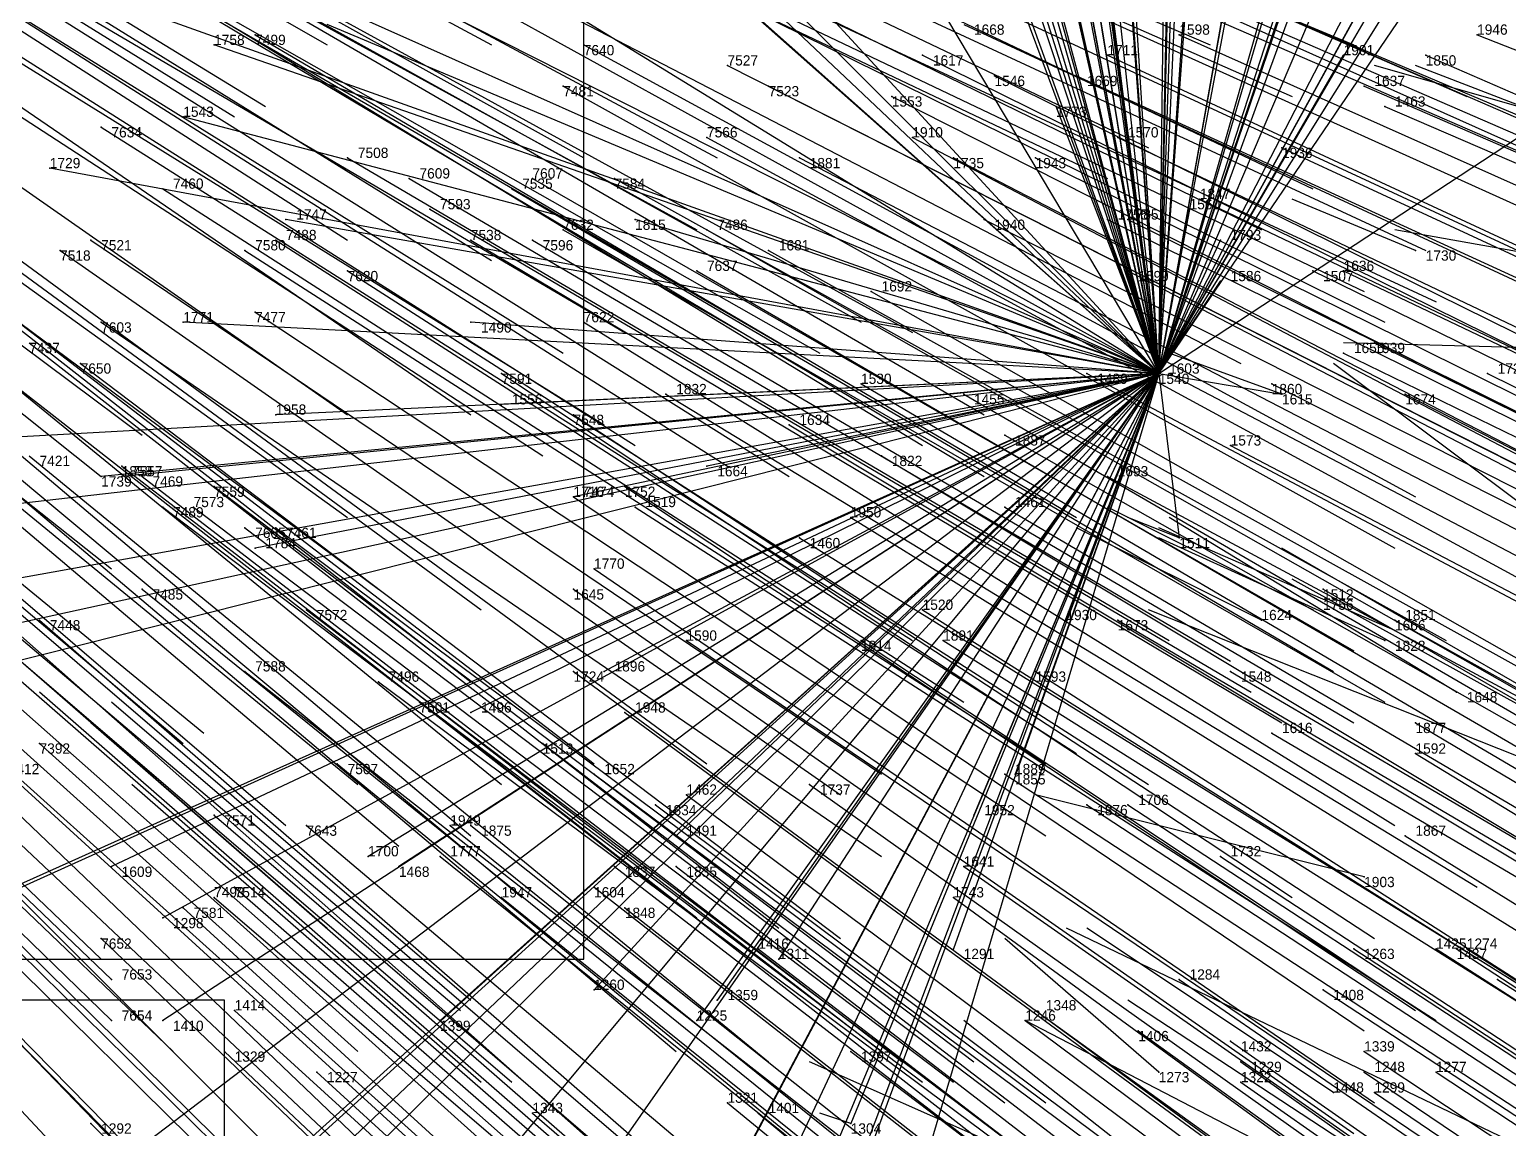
# Model space of a CAD drawing. Extents: x -0.5 to 0.59, y -0.5 to 0.59.
# Drawn here: x 0.256 to 0.4001, y -0.2685 to -0.1615 of the extents above; entities that cross this region are included whole.
import ezdxf

# ---------------------------------------------------------------- set-up
doc = ezdxf.new("R2010")
doc.units = 0
for name, color, linetype in [('Clients', 3, 'CONTINUOUS'), ('Facilities', 3, 'CONTINUOUS'), ('Facilities_lines', 3, 'CONTINUOUS'), ('Min_max_boxes', 1, 'CONTINUOUS'), ('Normals', 1, 'CONTINUOUS'), ('Source_points', 5, 'CONTINUOUS'), ('Text', 3, 'CONTINUOUS')]:
    doc.layers.add(name, color=color, linetype=linetype)

msp = doc.modelspace()

# ---------------------------------------------------------------- linework, layer by layer
at = {"layer": 'Clients', "color": 5}
for p in [(0.274, -0.163, -1.25), (0.384, -0.164, -1.25), (0.356, -0.169, -1.25), (0.271, -0.17, -1.25), (0.258, -0.175, -1.25), (0.281, -0.18, -1.25), (0.315, -0.18, -1.25), (0.369, -0.179, -1.25), (0.372, -0.182, -1.25), (0.372, -0.186, -1.25), (0.271, -0.19, -1.25), (0.299, -0.19, -1.25), (0.378, -0.197, -1.25), (0.302, -0.198, -1.25), (0.28, -0.199, -1.25), (0.322, -0.204, -1.25), (0.263, -0.205, -1.25), (0.265, -0.205, -1.25), (0.309, -0.207, -1.25), (0.368, -0.211, -1.25), (0.278, -0.212, -1.25), (0.357, -0.219, -1.25), (0.312, -0.224, -1.25), (0.299, -0.228, -1.25), (0.352, -0.234, -1.25), (0.348, -0.238, -1.25), (0.319, -0.24, -1.25), (0.264, -0.243, -1.25), (0.289, -0.242, -1.25), (0.292, -0.243, -1.25), (0.269, -0.248, -1.25), (0.329, -0.252, -1.25), (0.346, -0.251, -1.25), (0.311, -0.255, -1.25), (0.323, -0.256, -1.25), (0.269, -0.258, -1.25), (0.296, -0.258, -1.25), (0.321, -0.258, -1.25), (0.336, -0.268, -1.25)]:
    msp.add_point(p, dxfattribs=at)
at = {"layer": 'Facilities', "color": 3}
for p in [(0.278, -0.162, -0.804), (0.368, -0.162, -1.005), (0.397, -0.162, -1.071), (0.31, -0.163, -0.875), (0.343, -0.164, -0.951), (0.361, -0.164, -0.99), (0.392, -0.164, -1.061), (0.324, -0.165, -0.908), (0.308, -0.167, -0.876), (0.328, -0.167, -0.92), (0.35, -0.166, -0.968), (0.358, -0.166, -0.987), (0.386, -0.167, -1.052), (0.34, -0.168, -0.948), (0.388, -0.169, -1.059), (0.263, -0.171, -0.786), (0.322, -0.172, -0.911), (0.342, -0.172, -0.957), (0.362, -0.172, -1.002), (0.287, -0.174, -0.84), (0.331, -0.174, -0.936), (0.346, -0.174, -0.969), (0.354, -0.174, -0.986), (0.378, -0.173, -1.039), (0.269, -0.177, -0.806), (0.293, -0.176, -0.855), (0.303, -0.177, -0.878), (0.305, -0.176, -0.88), (0.313, -0.176, -0.898), (0.37, -0.178, -1.026), (0.295, -0.179, -0.863), (0.349, -0.18, -0.982), (0.361, -0.18, -1.008), (0.363, -0.18, -1.012), (0.308, -0.181, -0.892), (0.322, -0.181, -0.923), (0.262, -0.182, -0.799), (0.28, -0.182, -0.835), (0.299, -0.182, -0.875), (0.305, -0.182, -0.888), (0.259, -0.183, -0.793), (0.277, -0.183, -0.83), (0.328, -0.183, -0.939), (0.391, -0.183, -1.25), (0.287, -0.185, -0.854), (0.321, -0.185, -0.927), (0.363, -0.185, -1.02), (0.381, -0.185, -1.059), (0.384, -0.185, -1.065), (0.338, -0.187, -0.966), (0.263, -0.19, -0.811), (0.278, -0.189, -0.84), (0.31, -0.19, -0.908), (0.387, -0.192, -1.08), (0.261, -0.194, -0.813), (0.384, -0.193, -1.075), (0.302, -0.195, -0.898), (0.359, -0.195, -1.022), (0.366, -0.195, -1.25), (0.367, -0.195, -1.038), (0.398, -0.195, -1.109), (0.318, -0.197, -0.935), (0.337, -0.196, -0.973), (0.347, -0.197, -0.999), (0.377, -0.196, -1.062), (0.39, -0.197, -1.091), (0.309, -0.199, -0.918), (0.33, -0.2, -0.965), (0.351, -0.201, -1.012), (0.339, -0.203, -0.988), (0.373, -0.202, -1.059), (0.265, -0.204, -0.837), (0.267, -0.205, -0.842), (0.361, -0.205, -1.038), (0.274, -0.206, -0.857), (0.309, -0.207, -0.93), (0.314, -0.206, -0.939), (0.269, -0.208, -0.851), (0.272, -0.208, -0.855), (0.315, -0.208, -0.944), (0.351, -0.208, -1.021), (0.277, -0.21, -0.869), (0.28, -0.21, -0.876), (0.336, -0.209, -0.988), (0.331, -0.211, -0.982), (0.311, -0.214, -0.943), (0.267, -0.216, -0.86), (0.309, -0.216, -0.942), (0.382, -0.216, -1.097), (0.283, -0.218, -0.894), (0.343, -0.218, -1.015), (0.381, -0.218, -1.25), (0.257, -0.219, -0.844), (0.362, -0.219, -1.057), (0.376, -0.219, -1.25), (0.389, -0.219, -1.115), (0.389, -0.22, -1.25), (0.32, -0.221, -0.971), (0.337, -0.221, -1.006), (0.345, -0.221, -1.023), (0.388, -0.221, -1.25), (0.277, -0.224, -0.89), (0.309, -0.224, -0.955), (0.354, -0.224, -1.047), (0.373, -0.224, -1.088), (0.29, -0.225, -0.917), (0.395, -0.226, -1.25), (0.294, -0.227, -0.928), (0.314, -0.228, -0.97), (0.377, -0.23, -1.105), (0.391, -0.229, -1.132), (0.257, -0.231, -0.863), (0.306, -0.231, -0.958), (0.286, -0.233, -0.923), (0.391, -0.232, -1.136), (0.311, -0.234, -0.973), (0.351, -0.234, -1.056), (0.32, -0.236, -0.993), (0.332, -0.235, -1.017), (0.317, -0.237, -0.99), (0.359, -0.237, -1.076), (0.363, -0.237, -1.084), (0.274, -0.238, -0.909), (0.283, -0.239, -0.925), (0.297, -0.239, -0.952), (0.299, -0.239, -0.958), (0.39, -0.24, -1.145), (0.296, -0.242, -0.956), (0.313, -0.243, -0.991), (0.319, -0.243, -1.003), (0.347, -0.243, -1.058), (0.372, -0.242, -1.109), (0.386, -0.244, -1.25), (0.274, -0.246, -0.92), (0.276, -0.245, -0.922), (0.302, -0.246, -0.974), (0.311, -0.245, -0.99), (0.346, -0.246, -1.06), (0.271, -0.247, -0.918), (0.314, -0.247, -0.999), (0.263, -0.25, -0.907), (0.327, -0.251, -1.029), (0.385, -0.251, -1.15), (0.393, -0.251, -1.165), (0.395, -0.251, -1.169), (0.396, -0.251, -1.171), (0.264, -0.254, -0.916), (0.368, -0.254, -1.119), (0.399, -0.254, -1.183), (0.382, -0.255, -1.149), (0.276, -0.257, -0.942), (0.354, -0.257, -1.093), (0.264, -0.258, -0.923), (0.353, -0.258, -1.092), (0.364, -0.259, -1.117), (0.373, -0.26, -1.138), (0.275, -0.261, -0.949), (0.336, -0.261, -1.064), (0.374, -0.262, -1.143), (0.386, -0.261, -1.163), (0.284, -0.263, -0.968), (0.366, -0.263, -1.25), (0.386, -0.263, -1.168), (0.393, -0.263, -1.181), (0.374, -0.264, -1.143), (0.383, -0.265, -1.25), (0.387, -0.265, -1.172), (0.324, -0.266, -1.046), (0.305, -0.267, -1.012), (0.327, -0.267, -1.055), (0.262, -0.268, -0.937)]:
    msp.add_point(p, dxfattribs=at)
at = {"layer": 'Facilities_lines', "color": 3}
for q in [(0.337, -0.039, -1.25), (0.337, -0.04, -1.25), (0.368, -0.04, -1.25), (0.332, -0.042, -1.25), (0.342, -0.049, -1.25), (0.347, -0.059, -1.25), (0.318, -0.066, -1.25), (0.389, -0.066, -1.25), (0.35, -0.072, -1.25), (0.369, -0.072, -1.25), (0.346, -0.073, -1.25), (0.326, -0.074, -1.25), (0.323, -0.076, -1.25), (0.401, -0.076, -1.25), (0.387, -0.078, -1.25), (0.333, -0.08, -1.25), (0.374, -0.08, -1.25), (0.351, -0.083, -1.25), (0.359, -0.083, -1.25), (0.404, -0.083, -1.25), (0.398, -0.083, -1.25), (0.387, -0.084, -1.25), (0.403, -0.085, -1.25), (0.358, -0.087, -1.25), (0.401, -0.087, -1.25), (0.331, -0.089, -1.25), (0.404, -0.091, -1.25), (0.355, -0.094, -1.25), (0.421, -0.095, -1.25), (0.339, -0.097, -1.25), (0.344, -0.098, -1.25), (0.341, -0.102, -1.25), (0.354, -0.101, -1.25), (0.368, -0.102, -1.25), (0.348, -0.115, -1.25), (0.342, -0.119, -1.25), (0.408, -0.123, -1.25), (0.293, -0.126, -1.25), (0.369, -0.127, -1.25), (0.371, -0.127, -1.25), (0.408, -0.128, -1.25), (0.308, -0.132, -1.25), (0.347, -0.132, -1.25), (0.296, -0.133, -1.25), (0.368, -0.135, -1.25), (0.396, -0.137, -1.25), (0.303, -0.139, -1.25), (0.389, -0.141, -1.25), (0.283, -0.144, -1.25), (0.314, -0.143, -1.25), (0.335, -0.143, -1.25), (0.356, -0.143, -1.25), (0.4, -0.145, -1.25), (0.393, -0.146, -1.25), (0.279, -0.147, -1.25), (0.283, -0.153, -1.25), (0.363, -0.153, -1.25), (0.283, -0.158, -1.25), (0.265, -0.159, -1.25), (0.285, -0.161, -1.25), (0.274, -0.163, -1.25), (0.384, -0.164, -1.25), (0.356, -0.169, -1.25), (0.271, -0.17, -1.25), (0.404, -0.17, -1.25), (0.258, -0.175, -1.25), (0.281, -0.18, -1.25), (0.315, -0.18, -1.25), (0.369, -0.179, -1.25), (0.372, -0.182, -1.25), (0.372, -0.186, -1.25), (0.271, -0.19, -1.25), (0.299, -0.19, -1.25), (0.231, -0.229, -1.25), (0.238, -0.223, -1.25), (0.24, -0.202, -1.25), (0.249, -0.216, -1.25), (0.25, -0.247, -1.25), (0.252, -0.208, -1.25), (0.253, -0.246, -1.25), (0.258, -0.277, -1.25), (0.263, -0.205, -1.25), (0.264, -0.243, -1.25), (0.265, -0.205, -1.25), (0.269, -0.248, -1.25), (0.269, -0.258, -1.25), (0.27, -0.286, -1.25), (0.275, -0.277, -1.25), (0.278, -0.212, -1.25), (0.279, -0.274, -1.25), (0.28, -0.199, -1.25), (0.284, -0.276, -1.25), (0.289, -0.242, -1.25), (0.292, -0.243, -1.25), (0.294, -0.298, -1.25), (0.296, -0.258, -1.25), (0.299, -0.228, -1.25), (0.3, -0.274, -1.25), (0.302, -0.198, -1.25), (0.304, -0.312, -1.25), (0.309, -0.207, -1.25), (0.311, -0.255, -1.25), (0.312, -0.224, -1.25), (0.313, -0.308, -1.25), (0.314, -0.293, -1.25), (0.319, -0.24, -1.25), (0.321, -0.258, -1.25), (0.322, -0.204, -1.25), (0.323, -0.256, -1.25), (0.329, -0.252, -1.25), (0.33, -0.281, -1.25), (0.331, -0.289, -1.25), (0.333, -0.282, -1.25), (0.334, -0.303, -1.25), (0.336, -0.268, -1.25), (0.346, -0.251, -1.25), (0.348, -0.238, -1.25), (0.352, -0.234, -1.25), (0.357, -0.219, -1.25), (0.368, -0.211, -1.25), (0.378, -0.197, -1.25)]:
    msp.add_line((0.366, -0.195, -1.25), q, dxfattribs=at)
at = {"layer": 'Min_max_boxes', "color": 1}
for p, q in [((0.31, -0.252, -1.25), (0.31, 0.039, -1.25)), ((0.31, -0.252, -1.25), (0.31, 0.039, -1.25)), ((-0.029, -0.252, -1.25), (0.31, -0.252, -1.25)), ((-0.029, -0.252, -1.25), (0.31, -0.252, -1.25)), ((0.31, -0.252, -1.25), (0.31, -0.252, -1.25)), ((0.275, -0.256, -1.25), (0.033, -0.256, -1.25)), ((0.275, -0.256, -1.25), (0.033, -0.256, -1.25)), ((0.275, -0.419, -1.25), (0.275, -0.256, -1.25)), ((0.275, -0.419, -1.25), (0.275, -0.256, -1.25)), ((0.275, -0.256, -1.25), (0.275, -0.256, -1.25))]:
    msp.add_line(p, q, dxfattribs=at)
at = {"layer": 'Normals', "color": 1}
for p, q in [((0.205, -0.117, -0.59), (0.285, -0.163, -0.552)), ((0.22, -0.119, -0.625), (0.301, -0.163, -0.586)), ((0.199, -0.12, -0.582), (0.279, -0.169, -0.545)), ((0.197, -0.121, -0.578), (0.276, -0.17, -0.541)), ((0.285, -0.126, -0.78), (0.371, -0.163, -0.743)), ((0.299, -0.127, -0.813), (0.385, -0.163, -0.776)), ((0.229, -0.129, -0.656), (0.31, -0.174, -0.619)), ((0.241, -0.13, -0.686), (0.323, -0.174, -0.649)), ((0.295, -0.131, -0.806), (0.379, -0.168, -0.768)), ((0.311, -0.131, -0.844), (0.396, -0.168, -0.807)), ((0.209, -0.132, -0.618), (0.287, -0.182, -0.58)), ((0.281, -0.133, -0.778), (0.365, -0.173, -0.74)), ((0.222, -0.135, -0.651), (0.301, -0.184, -0.613)), ((0.239, -0.136, -0.688), (0.321, -0.181, -0.651)), ((0.277, -0.136, -0.772), (0.361, -0.176, -0.735)), ((0.297, -0.137, -0.817), (0.381, -0.177, -0.78)), ((0.292, -0.14, -0.811), (0.376, -0.181, -0.774)), ((0.329, -0.142, -0.897), (0.414, -0.179, -0.859)), ((0.229, -0.144, -0.676), (0.308, -0.193, -0.638)), ((0.234, -0.144, -0.688), (0.314, -0.191, -0.65)), ((0.308, -0.144, -0.85), (0.392, -0.183, -0.812)), ((0.34, -0.144, -0.923), (0.425, -0.18, -0.884)), ((0.192, -0.145, -0.602), (0.267, -0.201, -0.565)), ((0.248, -0.145, -0.719), (0.329, -0.192, -0.682)), ((0.256, -0.145, -0.736), (0.337, -0.19, -0.699)), ((0.211, -0.146, -0.642), (0.287, -0.199, -0.604)), ((0.26, -0.146, -0.746), (0.342, -0.191, -0.709)), ((0.19, -0.147, -0.602), (0.263, -0.205, -0.563)), ((0.223, -0.147, -0.667), (0.299, -0.199, -0.628)), ((0.252, -0.147, -0.729), (0.333, -0.193, -0.692)), ((0.302, -0.147, -0.841), (0.386, -0.187, -0.804)), ((0.344, -0.147, -0.935), (0.429, -0.184, -0.897)), ((0.305, -0.149, -0.848), (0.388, -0.19, -0.811)), ((0.309, -0.149, -0.858), (0.393, -0.188, -0.821)), ((0.233, -0.151, -0.695), (0.312, -0.2, -0.657)), ((0.291, -0.151, -0.821), (0.374, -0.194, -0.784)), ((0.332, -0.151, -0.911), (0.416, -0.19, -0.873)), ((0.357, -0.151, -0.969), (0.442, -0.188, -0.932)), ((0.236, -0.152, -0.703), (0.315, -0.202, -0.666)), ((0.268, -0.152, -0.772), (0.349, -0.199, -0.734)), ((0.342, -0.152, -0.934), (0.426, -0.19, -0.896)), ((0.229, -0.153, -0.688), (0.306, -0.203, -0.649)), ((0.245, -0.154, -0.725), (0.324, -0.204, -0.688)), ((0.264, -0.154, -0.763), (0.343, -0.202, -0.726)), ((0.212, -0.155, -0.657), (0.287, -0.209, -0.618)), ((0.252, -0.156, -0.74), (0.33, -0.205, -0.703)), ((0.192, -0.157, -0.62), (0.264, -0.214, -0.582)), ((0.27, -0.158, -0.781), (0.349, -0.205, -0.743)), ((0.37, -0.159, -1.008), (0.455, -0.197, -0.971)), ((0.216, -0.161, -0.673), (0.29, -0.216, -0.635)), ((0.347, -0.161, -0.957), (0.431, -0.2, -0.92)), ((0.278, -0.162, -0.804), (0.358, -0.209, -0.767)), ((0.368, -0.162, -1.005), (0.453, -0.2, -0.967)), ((0.397, -0.162, -1.071), (0.483, -0.196, -1.034)), ((0.225, -0.163, -0.696), (0.3, -0.218, -0.658)), ((0.274, -0.163, -1.25), (0.274, -0.163, -1.15)), ((0.31, -0.163, -0.875), (0.391, -0.207, -0.838)), ((0.343, -0.164, -0.951), (0.426, -0.205, -0.914)), ((0.361, -0.164, -0.99), (0.445, -0.203, -0.953)), ((0.384, -0.164, -1.25), (0.384, -0.164, -1.15)), ((0.392, -0.164, -1.061), (0.477, -0.201, -1.024)), ((0.324, -0.165, -0.908), (0.407, -0.207, -0.871)), ((0.401, -0.169, -1.25), (0.387, -0.165, -1.151)), ((0.404, -0.17, -1.25), (0.391, -0.165, -1.151)), ((0.308, -0.167, -0.876), (0.389, -0.212, -0.838)), ((0.328, -0.167, -0.92), (0.411, -0.209, -0.883)), ((0.35, -0.166, -0.968), (0.433, -0.207, -0.931)), ((0.358, -0.166, -0.987), (0.443, -0.205, -0.951)), ((0.386, -0.167, -1.052), (0.471, -0.204, -1.015)), ((0.226, -0.168, -0.705), (0.299, -0.225, -0.667)), ((0.34, -0.168, -0.948), (0.423, -0.21, -0.911)), ((0.356, -0.169, -1.25), (0.356, -0.169, -1.15)), ((0.388, -0.169, -1.059), (0.474, -0.206, -1.022)), ((0.2, -0.171, -0.658), (0.271, -0.231, -0.621)), ((0.201, -0.171, -0.659), (0.273, -0.23, -0.622)), ((0.263, -0.171, -0.786), (0.342, -0.221, -0.748)), ((0.271, -0.17, -1.25), (0.271, -0.17, -1.15)), ((0.322, -0.172, -0.911), (0.403, -0.216, -0.874)), ((0.342, -0.172, -0.957), (0.424, -0.215, -0.919)), ((0.362, -0.172, -1.002), (0.446, -0.212, -0.965)), ((0.287, -0.174, -0.84), (0.367, -0.221, -0.802)), ((0.331, -0.174, -0.936), (0.414, -0.217, -0.899)), ((0.346, -0.174, -0.969), (0.429, -0.217, -0.931)), ((0.354, -0.174, -0.986), (0.437, -0.215, -0.948)), ((0.378, -0.173, -1.039), (0.462, -0.212, -1.002)), ((0.258, -0.175, -1.25), (0.258, -0.175, -1.15)), ((0.216, -0.176, -0.696), (0.288, -0.235, -0.659)), ((0.231, -0.177, -0.726), (0.302, -0.235, -0.689)), ((0.238, -0.177, -0.741), (0.311, -0.233, -0.704)), ((0.269, -0.177, -0.806), (0.347, -0.227, -0.768)), ((0.293, -0.176, -0.855), (0.373, -0.223, -0.817)), ((0.303, -0.177, -0.878), (0.383, -0.224, -0.84)), ((0.305, -0.176, -0.88), (0.385, -0.222, -0.842)), ((0.313, -0.176, -0.898), (0.394, -0.221, -0.861)), ((0.247, -0.178, -0.76), (0.322, -0.233, -0.723)), ((0.37, -0.178, -1.026), (0.454, -0.218, -0.989)), ((0.391, -0.183, -1.25), (0.379, -0.178, -1.151)), ((0.211, -0.179, -0.691), (0.281, -0.239, -0.654)), ((0.228, -0.18, -0.726), (0.299, -0.24, -0.688)), ((0.281, -0.18, -1.25), (0.281, -0.18, -1.15)), ((0.295, -0.179, -0.863), (0.375, -0.226, -0.826)), ((0.315, -0.18, -1.25), (0.315, -0.18, -1.15)), ((0.349, -0.18, -0.982), (0.432, -0.222, -0.945)), ((0.361, -0.18, -1.008), (0.444, -0.221, -0.971)), ((0.363, -0.18, -1.012), (0.446, -0.221, -0.975)), ((0.369, -0.179, -1.25), (0.369, -0.179, -1.15)), ((0.221, -0.181, -0.713), (0.292, -0.241, -0.676)), ((0.308, -0.181, -0.892), (0.388, -0.227, -0.854)), ((0.322, -0.181, -0.923), (0.403, -0.227, -0.886)), ((0.417, -0.186, -1.25), (0.389, -0.181, -1.154)), ((0.262, -0.182, -0.799), (0.339, -0.234, -0.761)), ((0.28, -0.182, -0.835), (0.358, -0.232, -0.798)), ((0.299, -0.182, -0.875), (0.378, -0.229, -0.837)), ((0.305, -0.182, -0.888), (0.385, -0.229, -0.851)), ((0.372, -0.182, -1.25), (0.372, -0.182, -1.15)), ((0.259, -0.183, -0.793), (0.335, -0.236, -0.755)), ((0.277, -0.183, -0.83), (0.355, -0.233, -0.793)), ((0.328, -0.183, -0.939), (0.409, -0.228, -0.902)), ((0.287, -0.185, -0.854), (0.365, -0.235, -0.816)), ((0.321, -0.185, -0.927), (0.402, -0.232, -0.89)), ((0.363, -0.185, -1.02), (0.446, -0.228, -0.983)), ((0.381, -0.185, -1.059), (0.465, -0.226, -1.023)), ((0.384, -0.185, -1.065), (0.468, -0.225, -1.028)), ((0.232, -0.186, -0.744), (0.304, -0.246, -0.707)), ((0.338, -0.187, -0.966), (0.419, -0.233, -0.929)), ((0.372, -0.186, -1.25), (0.372, -0.186, -1.15)), ((0.196, -0.188, -0.679), (0.263, -0.252, -0.642)), ((0.215, -0.188, -0.714), (0.285, -0.249, -0.677)), ((0.264, -0.254, -0.916), (0.197, -0.19, -0.953)), ((0.263, -0.19, -0.811), (0.339, -0.242, -0.773)), ((0.271, -0.19, -1.25), (0.271, -0.19, -1.15)), ((0.278, -0.189, -0.84), (0.355, -0.24, -0.803)), ((0.299, -0.19, -1.25), (0.299, -0.19, -1.15)), ((0.31, -0.19, -0.908), (0.389, -0.239, -0.872)), ((0.248, -0.191, -0.782), (0.321, -0.248, -0.745)), ((0.256, -0.192, -0.8), (0.329, -0.249, -0.762)), ((0.421, -0.193, -1.25), (0.384, -0.192, -1.157)), ((0.387, -0.192, -1.08), (0.47, -0.233, -1.043)), ((0.264, -0.258, -0.923), (0.197, -0.193, -0.96)), ((0.261, -0.194, -0.813), (0.335, -0.25, -0.775)), ((0.378, -0.197, -1.25), (0.367, -0.193, -1.151)), ((0.407, -0.212, -1.25), (0.383, -0.194, -1.155)), ((0.384, -0.193, -1.075), (0.468, -0.234, -1.038)), ((0.302, -0.195, -0.898), (0.379, -0.246, -0.861)), ((0.359, -0.195, -1.022), (0.442, -0.239, -0.985)), ((0.366, -0.195, -1.25), (0.366, -0.195, -1.15)), ((0.367, -0.195, -1.038), (0.449, -0.238, -1.002)), ((0.398, -0.195, -1.109), (0.481, -0.236, -1.071)), ((0.203, -0.197, -0.708), (0.27, -0.261, -0.671)), ((0.227, -0.197, -0.752), (0.298, -0.257, -0.715)), ((0.229, -0.196, -0.753), (0.299, -0.256, -0.716)), ((0.318, -0.197, -0.935), (0.397, -0.245, -0.898)), ((0.337, -0.196, -0.973), (0.417, -0.243, -0.936)), ((0.347, -0.197, -0.999), (0.428, -0.244, -0.961)), ((0.377, -0.196, -1.062), (0.46, -0.238, -1.026)), ((0.39, -0.197, -1.091), (0.472, -0.239, -1.054)), ((0.302, -0.198, -1.25), (0.302, -0.198, -1.15)), ((0.219, -0.199, -0.74), (0.288, -0.261, -0.702)), ((0.28, -0.199, -1.25), (0.28, -0.199, -1.15)), ((0.309, -0.199, -0.918), (0.387, -0.25, -0.882)), ((0.33, -0.2, -0.965), (0.41, -0.248, -0.928)), ((0.248, -0.201, -0.798), (0.319, -0.261, -0.761)), ((0.351, -0.201, -1.012), (0.432, -0.247, -0.975)), ((0.23, -0.203, -0.768), (0.3, -0.264, -0.731)), ((0.256, -0.203, -0.818), (0.328, -0.262, -0.78)), ((0.339, -0.203, -0.988), (0.419, -0.251, -0.951)), ((0.373, -0.202, -1.059), (0.455, -0.245, -1.022)), ((0.233, -0.204, -0.773), (0.303, -0.264, -0.736)), ((0.265, -0.204, -0.837), (0.339, -0.261, -0.801)), ((0.322, -0.204, -1.25), (0.322, -0.204, -1.15)), ((0.208, -0.205, -0.73), (0.274, -0.27, -0.692)), ((0.263, -0.205, -1.25), (0.263, -0.205, -1.15)), ((0.265, -0.205, -1.25), (0.265, -0.205, -1.15)), ((0.267, -0.205, -0.842), (0.341, -0.262, -0.806)), ((0.361, -0.205, -1.038), (0.443, -0.249, -1.001)), ((0.274, -0.206, -0.857), (0.348, -0.262, -0.82)), ((0.309, -0.207, -1.25), (0.309, -0.207, -1.15)), ((0.309, -0.207, -0.93), (0.386, -0.259, -0.893)), ((0.314, -0.206, -0.939), (0.391, -0.257, -0.902)), ((0.233, -0.208, -0.781), (0.303, -0.27, -0.744)), ((0.241, -0.208, -0.796), (0.311, -0.27, -0.76)), ((0.269, -0.208, -0.851), (0.343, -0.264, -0.814)), ((0.272, -0.208, -0.855), (0.346, -0.264, -0.819)), ((0.315, -0.208, -0.944), (0.393, -0.258, -0.906)), ((0.351, -0.208, -1.021), (0.431, -0.255, -0.984)), ((0.381, -0.218, -1.25), (0.361, -0.208, -1.153)), ((0.277, -0.21, -0.869), (0.351, -0.266, -0.832)), ((0.28, -0.21, -0.876), (0.355, -0.266, -0.84)), ((0.336, -0.209, -0.988), (0.415, -0.258, -0.951)), ((0.376, -0.219, -1.25), (0.358, -0.21, -1.152)), ((0.368, -0.211, -1.25), (0.363, -0.209, -1.15)), ((0.389, -0.22, -1.25), (0.366, -0.21, -1.153)), ((0.395, -0.226, -1.25), (0.367, -0.209, -1.156)), ((0.331, -0.211, -0.982), (0.41, -0.26, -0.945)), ((0.388, -0.221, -1.25), (0.366, -0.211, -1.153)), ((0.278, -0.212, -1.25), (0.278, -0.212, -1.15)), ((0.404, -0.227, -1.25), (0.378, -0.212, -1.155)), ((0.311, -0.214, -0.943), (0.387, -0.266, -0.905)), ((0.267, -0.216, -0.86), (0.34, -0.275, -0.823)), ((0.309, -0.216, -0.942), (0.385, -0.269, -0.905)), ((0.406, -0.23, -1.25), (0.379, -0.215, -1.155)), ((0.382, -0.216, -1.097), (0.462, -0.262, -1.059)), ((0.288, -0.283, -1.01), (0.222, -0.218, -1.048)), ((0.283, -0.218, -0.894), (0.357, -0.274, -0.857)), ((0.343, -0.218, -1.015), (0.421, -0.267, -0.978)), ((0.423, -0.241, -1.25), (0.365, -0.218, -1.172)), ((0.257, -0.219, -0.844), (0.327, -0.28, -0.807)), ((0.357, -0.219, -1.25), (0.357, -0.219, -1.15)), ((0.362, -0.219, -1.057), (0.442, -0.266, -1.02)), ((0.389, -0.219, -1.115), (0.47, -0.264, -1.078)), ((0.217, -0.221, -0.774), (0.282, -0.288, -0.737)), ((0.32, -0.221, -0.971), (0.397, -0.273, -0.934)), ((0.337, -0.221, -1.006), (0.414, -0.272, -0.969)), ((0.345, -0.221, -1.023), (0.423, -0.27, -0.986)), ((0.278, -0.291, -1.008), (0.215, -0.224, -1.045)), ((0.277, -0.224, -0.89), (0.35, -0.281, -0.853)), ((0.309, -0.224, -0.955), (0.384, -0.279, -0.917)), ((0.312, -0.224, -1.25), (0.312, -0.224, -1.15)), ((0.354, -0.224, -1.047), (0.432, -0.274, -1.01)), ((0.373, -0.224, -1.088), (0.453, -0.271, -1.051)), ((0.327, -0.287, -1.087), (0.257, -0.226, -1.125)), ((0.29, -0.225, -0.917), (0.364, -0.28, -0.879)), ((0.334, -0.287, -1.101), (0.264, -0.227, -1.139)), ((0.294, -0.227, -0.928), (0.367, -0.284, -0.891)), ((0.224, -0.228, -0.799), (0.289, -0.294, -0.762)), ((0.299, -0.228, -1.25), (0.299, -0.228, -1.15)), ((0.314, -0.228, -0.97), (0.389, -0.283, -0.933)), ((0.249, -0.229, -0.847), (0.318, -0.291, -0.809)), ((0.332, -0.29, -1.101), (0.262, -0.229, -1.139)), ((0.377, -0.23, -1.105), (0.457, -0.277, -1.068)), ((0.391, -0.229, -1.132), (0.47, -0.276, -1.095)), ((0.257, -0.231, -0.863), (0.326, -0.293, -0.825)), ((0.306, -0.231, -0.958), (0.379, -0.287, -0.92)), ((0.286, -0.233, -0.923), (0.358, -0.292, -0.885)), ((0.391, -0.232, -1.136), (0.47, -0.28, -1.098)), ((0.254, -0.234, -0.862), (0.322, -0.296, -0.824)), ((0.311, -0.234, -0.973), (0.385, -0.289, -0.936)), ((0.351, -0.234, -1.056), (0.429, -0.285, -1.018)), ((0.352, -0.234, -1.25), (0.352, -0.234, -1.15)), ((0.311, -0.302, -1.083), (0.245, -0.236, -1.12)), ((0.318, -0.3, -1.092), (0.25, -0.236, -1.129)), ((0.336, -0.296, -1.119), (0.266, -0.235, -1.156)), ((0.32, -0.236, -0.993), (0.394, -0.291, -0.957)), ((0.332, -0.235, -1.017), (0.408, -0.289, -0.98)), ((0.386, -0.244, -1.25), (0.354, -0.236, -1.155)), ((0.321, -0.301, -1.1), (0.254, -0.237, -1.137)), ((0.317, -0.237, -0.99), (0.392, -0.293, -0.953)), ((0.359, -0.237, -1.076), (0.437, -0.288, -1.039)), ((0.363, -0.237, -1.084), (0.441, -0.288, -1.046)), ((0.274, -0.238, -0.909), (0.345, -0.299, -0.872)), ((0.283, -0.239, -0.925), (0.354, -0.299, -0.888)), ((0.297, -0.239, -0.952), (0.369, -0.297, -0.915)), ((0.299, -0.239, -0.958), (0.372, -0.297, -0.92)), ((0.348, -0.238, -1.25), (0.348, -0.238, -1.15)), ((0.319, -0.24, -1.25), (0.319, -0.24, -1.15)), ((0.39, -0.24, -1.145), (0.469, -0.289, -1.107)), ((0.264, -0.243, -1.25), (0.264, -0.243, -1.15)), ((0.289, -0.242, -1.25), (0.289, -0.242, -1.15)), ((0.292, -0.243, -1.25), (0.292, -0.243, -1.15)), ((0.296, -0.242, -0.956), (0.368, -0.3, -0.919)), ((0.313, -0.243, -0.991), (0.387, -0.3, -0.955)), ((0.319, -0.243, -1.003), (0.393, -0.3, -0.966)), ((0.347, -0.243, -1.058), (0.423, -0.296, -1.021)), ((0.372, -0.242, -1.109), (0.45, -0.293, -1.072)), ((0.274, -0.246, -0.92), (0.344, -0.306, -0.882)), ((0.276, -0.245, -0.922), (0.346, -0.306, -0.885)), ((0.302, -0.246, -0.974), (0.374, -0.304, -0.937)), ((0.311, -0.245, -0.99), (0.384, -0.302, -0.953)), ((0.346, -0.246, -1.06), (0.42, -0.3, -1.022)), ((0.271, -0.247, -0.918), (0.34, -0.31, -0.881)), ((0.314, -0.247, -0.999), (0.387, -0.304, -0.962)), ((0.269, -0.248, -1.25), (0.269, -0.248, -1.15)), ((0.407, -0.273, -1.25), (0.357, -0.249, -1.167)), ((0.383, -0.265, -1.25), (0.359, -0.249, -1.154)), ((0.318, -0.315, -1.12), (0.252, -0.25, -1.157)), ((0.263, -0.25, -0.907), (0.33, -0.314, -0.87)), ((0.366, -0.263, -1.25), (0.351, -0.25, -1.152)), ((0.311, -0.317, -1.111), (0.246, -0.251, -1.147)), ((0.327, -0.251, -1.029), (0.4, -0.307, -0.993)), ((0.329, -0.252, -1.25), (0.329, -0.252, -1.15)), ((0.346, -0.251, -1.25), (0.346, -0.251, -1.15)), ((0.385, -0.251, -1.15), (0.463, -0.302, -1.113)), ((0.393, -0.251, -1.165), (0.471, -0.301, -1.128)), ((0.395, -0.251, -1.169), (0.473, -0.302, -1.132)), ((0.396, -0.251, -1.171), (0.474, -0.301, -1.134)), ((0.368, -0.254, -1.119), (0.445, -0.307, -1.081)), ((0.399, -0.254, -1.183), (0.478, -0.304, -1.146)), ((0.311, -0.255, -1.25), (0.311, -0.255, -1.15)), ((0.323, -0.256, -1.25), (0.323, -0.256, -1.15)), ((0.392, -0.275, -1.25), (0.363, -0.256, -1.156)), ((0.382, -0.255, -1.149), (0.46, -0.306, -1.112)), ((0.276, -0.257, -0.942), (0.344, -0.319, -0.905)), ((0.354, -0.257, -1.093), (0.429, -0.311, -1.055)), ((0.269, -0.258, -1.25), (0.269, -0.258, -1.15)), ((0.296, -0.258, -1.25), (0.296, -0.258, -1.15)), ((0.321, -0.258, -1.25), (0.321, -0.258, -1.15)), ((0.398, -0.298, -1.244), (0.347, -0.258, -1.167)), ((0.353, -0.258, -1.092), (0.427, -0.313, -1.054)), ((0.409, -0.287, -1.25), (0.353, -0.258, -1.173)), ((0.364, -0.259, -1.117), (0.439, -0.313, -1.079)), ((0.373, -0.26, -1.138), (0.449, -0.313, -1.1)), ((0.275, -0.261, -0.949), (0.343, -0.325, -0.913)), ((0.35, -0.27, -1.25), (0.332, -0.262, -1.152)), ((0.336, -0.261, -1.064), (0.41, -0.317, -1.027)), ((0.374, -0.262, -1.143), (0.45, -0.316, -1.106)), ((0.386, -0.261, -1.163), (0.463, -0.312, -1.127)), ((0.284, -0.263, -0.968), (0.353, -0.326, -0.931)), ((0.386, -0.263, -1.168), (0.463, -0.315, -1.131)), ((0.393, -0.263, -1.181), (0.47, -0.314, -1.144)), ((0.374, -0.264, -1.143), (0.45, -0.317, -1.106)), ((0.387, -0.265, -1.172), (0.464, -0.317, -1.135)), ((0.324, -0.266, -1.046), (0.395, -0.324, -1.009)), ((0.305, -0.267, -1.012), (0.375, -0.327, -0.975)), ((0.327, -0.267, -1.055), (0.398, -0.326, -1.018)), ((0.336, -0.268, -1.25), (0.333, -0.267, -1.15)), ((0.262, -0.268, -0.937), (0.328, -0.334, -0.9))]:
    msp.add_line(p, q, dxfattribs=at)
at = {"layer": 'Source_points', "color": 5}
for p in [(0.278, -0.162, -0.804), (0.368, -0.162, -1.005), (0.397, -0.162, -1.071), (0.274, -0.163, -1.25), (0.31, -0.163, -0.875), (0.343, -0.164, -0.951), (0.361, -0.164, -0.99), (0.384, -0.164, -1.25), (0.392, -0.164, -1.061), (0.324, -0.165, -0.908), (0.308, -0.167, -0.876), (0.328, -0.167, -0.92), (0.35, -0.166, -0.968), (0.358, -0.166, -0.987), (0.386, -0.167, -1.052), (0.34, -0.168, -0.948), (0.356, -0.169, -1.25), (0.388, -0.169, -1.059), (0.263, -0.171, -0.786), (0.271, -0.17, -1.25), (0.322, -0.172, -0.911), (0.342, -0.172, -0.957), (0.362, -0.172, -1.002), (0.287, -0.174, -0.84), (0.331, -0.174, -0.936), (0.346, -0.174, -0.969), (0.354, -0.174, -0.986), (0.378, -0.173, -1.039), (0.258, -0.175, -1.25), (0.269, -0.177, -0.806), (0.293, -0.176, -0.855), (0.303, -0.177, -0.878), (0.305, -0.176, -0.88), (0.313, -0.176, -0.898), (0.37, -0.178, -1.026), (0.281, -0.18, -1.25), (0.295, -0.179, -0.863), (0.315, -0.18, -1.25), (0.349, -0.18, -0.982), (0.361, -0.18, -1.008), (0.363, -0.18, -1.012), (0.369, -0.179, -1.25), (0.308, -0.181, -0.892), (0.322, -0.181, -0.923), (0.262, -0.182, -0.799), (0.28, -0.182, -0.835), (0.299, -0.182, -0.875), (0.305, -0.182, -0.888), (0.372, -0.182, -1.25), (0.259, -0.183, -0.793), (0.277, -0.183, -0.83), (0.328, -0.183, -0.939), (0.391, -0.183, -1.25), (0.287, -0.185, -0.854), (0.321, -0.185, -0.927), (0.363, -0.185, -1.02), (0.381, -0.185, -1.059), (0.384, -0.185, -1.065), (0.338, -0.187, -0.966), (0.372, -0.186, -1.25), (0.263, -0.19, -0.811), (0.271, -0.19, -1.25), (0.278, -0.189, -0.84), (0.299, -0.19, -1.25), (0.31, -0.19, -0.908), (0.387, -0.192, -1.08), (0.261, -0.194, -0.813), (0.384, -0.193, -1.075), (0.302, -0.195, -0.898), (0.359, -0.195, -1.022), (0.366, -0.195, -1.25), (0.367, -0.195, -1.038), (0.398, -0.195, -1.109), (0.318, -0.197, -0.935), (0.337, -0.196, -0.973), (0.347, -0.197, -0.999), (0.377, -0.196, -1.062), (0.378, -0.197, -1.25), (0.39, -0.197, -1.091), (0.302, -0.198, -1.25), (0.28, -0.199, -1.25), (0.309, -0.199, -0.918), (0.33, -0.2, -0.965), (0.351, -0.201, -1.012), (0.339, -0.203, -0.988), (0.373, -0.202, -1.059), (0.265, -0.204, -0.837), (0.322, -0.204, -1.25), (0.263, -0.205, -1.25), (0.265, -0.205, -1.25), (0.267, -0.205, -0.842), (0.361, -0.205, -1.038), (0.274, -0.206, -0.857), (0.309, -0.207, -1.25), (0.309, -0.207, -0.93), (0.314, -0.206, -0.939), (0.269, -0.208, -0.851), (0.272, -0.208, -0.855), (0.315, -0.208, -0.944), (0.351, -0.208, -1.021), (0.277, -0.21, -0.869), (0.28, -0.21, -0.876), (0.336, -0.209, -0.988), (0.331, -0.211, -0.982), (0.368, -0.211, -1.25), (0.278, -0.212, -1.25), (0.311, -0.214, -0.943), (0.267, -0.216, -0.86), (0.309, -0.216, -0.942), (0.382, -0.216, -1.097), (0.283, -0.218, -0.894), (0.343, -0.218, -1.015), (0.381, -0.218, -1.25), (0.257, -0.219, -0.844), (0.357, -0.219, -1.25), (0.362, -0.219, -1.057), (0.376, -0.219, -1.25), (0.389, -0.219, -1.115), (0.389, -0.22, -1.25), (0.32, -0.221, -0.971), (0.337, -0.221, -1.006), (0.345, -0.221, -1.023), (0.388, -0.221, -1.25), (0.277, -0.224, -0.89), (0.309, -0.224, -0.955), (0.312, -0.224, -1.25), (0.354, -0.224, -1.047), (0.373, -0.224, -1.088), (0.29, -0.225, -0.917), (0.395, -0.226, -1.25), (0.294, -0.227, -0.928), (0.299, -0.228, -1.25), (0.314, -0.228, -0.97), (0.377, -0.23, -1.105), (0.391, -0.229, -1.132), (0.257, -0.231, -0.863), (0.306, -0.231, -0.958), (0.286, -0.233, -0.923), (0.391, -0.232, -1.136), (0.311, -0.234, -0.973), (0.351, -0.234, -1.056), (0.352, -0.234, -1.25), (0.32, -0.236, -0.993), (0.332, -0.235, -1.017), (0.317, -0.237, -0.99), (0.359, -0.237, -1.076), (0.363, -0.237, -1.084), (0.274, -0.238, -0.909), (0.283, -0.239, -0.925), (0.297, -0.239, -0.952), (0.299, -0.239, -0.958), (0.348, -0.238, -1.25), (0.319, -0.24, -1.25), (0.39, -0.24, -1.145), (0.264, -0.243, -1.25), (0.289, -0.242, -1.25), (0.292, -0.243, -1.25), (0.296, -0.242, -0.956), (0.313, -0.243, -0.991), (0.319, -0.243, -1.003), (0.347, -0.243, -1.058), (0.372, -0.242, -1.109), (0.386, -0.244, -1.25), (0.274, -0.246, -0.92), (0.276, -0.245, -0.922), (0.302, -0.246, -0.974), (0.311, -0.245, -0.99), (0.346, -0.246, -1.06), (0.271, -0.247, -0.918), (0.314, -0.247, -0.999), (0.269, -0.248, -1.25), (0.263, -0.25, -0.907), (0.327, -0.251, -1.029), (0.329, -0.252, -1.25), (0.346, -0.251, -1.25), (0.385, -0.251, -1.15), (0.393, -0.251, -1.165), (0.395, -0.251, -1.169), (0.396, -0.251, -1.171), (0.264, -0.254, -0.916), (0.368, -0.254, -1.119), (0.399, -0.254, -1.183), (0.311, -0.255, -1.25), (0.323, -0.256, -1.25), (0.382, -0.255, -1.149), (0.276, -0.257, -0.942), (0.354, -0.257, -1.093), (0.264, -0.258, -0.923), (0.269, -0.258, -1.25), (0.296, -0.258, -1.25), (0.321, -0.258, -1.25), (0.353, -0.258, -1.092), (0.364, -0.259, -1.117), (0.373, -0.26, -1.138), (0.275, -0.261, -0.949), (0.336, -0.261, -1.064), (0.374, -0.262, -1.143), (0.386, -0.261, -1.163), (0.284, -0.263, -0.968), (0.366, -0.263, -1.25), (0.386, -0.263, -1.168), (0.393, -0.263, -1.181), (0.374, -0.264, -1.143), (0.383, -0.265, -1.25), (0.387, -0.265, -1.172), (0.324, -0.266, -1.046), (0.305, -0.267, -1.012), (0.327, -0.267, -1.055), (0.262, -0.268, -0.937), (0.336, -0.268, -1.25)]:
    msp.add_point(p, dxfattribs=at)

# ---------------------------------------------------------------- texts
at = {"layer": 'Text', "color": 3}
for s, p in [('1668', (0.348, -0.162, -0.957)), ('1598', (0.368, -0.162, -1.005)), ('1946', (0.397, -0.162, -1.071)), ('1758', (0.274, -0.163, -1.25)), ('7499', (0.278, -0.163, -0.804)), ('7640', (0.31, -0.164, -0.875)), ('7527', (0.324, -0.165, -0.908)), ('1617', (0.344, -0.165, -0.951)), ('1711', (0.361, -0.164, -0.99)), ('1901', (0.384, -0.164, -1.25)), ('1850', (0.392, -0.165, -1.061)), ('7481', (0.308, -0.168, -0.876)), ('7523', (0.328, -0.168, -0.92)), ('1546', (0.35, -0.167, -0.968)), ('1669', (0.359, -0.167, -0.987)), ('1637', (0.387, -0.167, -1.052)), ('1553', (0.34, -0.169, -0.948)), ('1463', (0.389, -0.169, -1.059)), ('1543', (0.271, -0.17, -1.25)), ('1773', (0.356, -0.17, -1.25)), ('7634', (0.264, -0.172, -0.786)), ('7566', (0.322, -0.172, -0.911)), ('1910', (0.342, -0.172, -0.957)), ('1570', (0.363, -0.172, -1.002)), ('1729', (0.258, -0.175, -1.25)), ('7508', (0.288, -0.174, -0.84)), ('1881', (0.332, -0.175, -0.936)), ('1735', (0.346, -0.175, -0.969)), ('1943', (0.354, -0.175, -0.986)), ('1936', (0.378, -0.174, -1.039)), ('7609', (0.294, -0.176, -0.855)), ('7607', (0.305, -0.176, -0.88)), ('7460', (0.27, -0.177, -0.806)), ('7535', (0.304, -0.177, -0.878)), ('7584', (0.313, -0.177, -0.898)), ('1847', (0.37, -0.178, -1.026)), ('7593', (0.296, -0.179, -0.863)), ('1560', (0.369, -0.179, -1.25)), ('1747', (0.282, -0.18, -1.25)), ('7632', (0.308, -0.181, -0.892)), ('1815', (0.315, -0.181, -1.25)), ('7486', (0.323, -0.181, -0.923)), ('1940', (0.35, -0.181, -0.982)), ('1755', (0.362, -0.18, -1.008)), ('1785', (0.363, -0.18, -1.012)), ('7488', (0.281, -0.182, -0.835)), ('7538', (0.299, -0.182, -0.875)), ('1793', (0.373, -0.182, -1.25)), ('7521', (0.263, -0.183, -0.799)), ('7580', (0.278, -0.183, -0.83)), ('7596', (0.306, -0.183, -0.888)), ('1681', (0.329, -0.183, -0.939)), ('7518', (0.259, -0.184, -0.793)), ('7637', (0.322, -0.185, -0.927)), ('1636', (0.384, -0.185, -1.065)), ('1730', (0.392, -0.184, -1.25)), ('7620', (0.287, -0.186, -0.854)), ('1699', (0.364, -0.186, -1.02)), ('1586', (0.373, -0.186, -1.25)), ('1507', (0.382, -0.186, -1.059)), ('1692', (0.339, -0.187, -0.966)), ('7603', (0.263, -0.191, -0.811)), ('1771', (0.271, -0.19, -1.25)), ('7477', (0.278, -0.19, -0.84)), ('1490', (0.3, -0.191, -1.25)), ('7622', (0.31, -0.19, -0.908)), ('7437', (0.256, -0.193, -0.8)), ('1655', (0.385, -0.193, -1.075)), ('1939', (0.387, -0.193, -1.08)), ('7650', (0.261, -0.195, -0.813)), ('1603', (0.367, -0.195, -1.038)), ('1726', (0.399, -0.195, -1.109)), ('7591', (0.302, -0.196, -0.898)), ('1530', (0.337, -0.196, -0.973)), ('1489', (0.36, -0.196, -1.022)), ('1540', (0.366, -0.196, -1.25)), ('1556', (0.303, -0.198, -1.25)), ('1832', (0.319, -0.197, -0.935)), ('1455', (0.348, -0.198, -0.999)), ('1860', (0.377, -0.197, -1.062)), ('1615', (0.378, -0.198, -1.25)), ('1674', (0.39, -0.198, -1.091)), ('1958', (0.28, -0.199, -1.25)), ('7548', (0.309, -0.2, -0.918)), ('1634', (0.331, -0.2, -0.965)), ('1887', (0.352, -0.202, -1.012)), ('1573', (0.373, -0.202, -1.059)), ('7421', (0.257, -0.204, -0.818)), ('1822', (0.34, -0.204, -0.988)), ('1858', (0.265, -0.205, -1.25)), ('7557', (0.266, -0.205, -0.837)), ('1664', (0.323, -0.205, -1.25)), ('1693', (0.362, -0.205, -1.038)), ('1739', (0.263, -0.206, -1.25)), ('7469', (0.268, -0.206, -0.842)), ('7573', (0.272, -0.208, -0.855)), ('7559', (0.274, -0.207, -0.857)), ('1716', (0.309, -0.207, -1.25)), ('7474', (0.31, -0.207, -0.93)), ('1752', (0.314, -0.207, -0.939)), ('1519', (0.316, -0.208, -0.944)), ('1461', (0.352, -0.208, -1.021)), ('7489', (0.27, -0.209, -0.851)), ('1950', (0.336, -0.209, -0.988)), ('7605', (0.278, -0.211, -0.869)), ('7461', (0.281, -0.211, -0.876)), ('1784', (0.279, -0.212, -1.25)), ('1460', (0.332, -0.212, -0.982)), ('1511', (0.368, -0.212, -1.25)), ('1770', (0.311, -0.214, -0.943)), ('7485', (0.268, -0.217, -0.86)), ('1645', (0.309, -0.217, -0.942)), ('1512', (0.382, -0.217, -1.097)), ('1520', (0.343, -0.218, -1.015)), ('1756', (0.382, -0.218, -1.25)), ('7572', (0.284, -0.219, -0.894)), ('1930', (0.357, -0.219, -1.25)), ('1624', (0.376, -0.219, -1.25)), ('1851', (0.39, -0.219, -1.115)), ('7448', (0.258, -0.22, -0.844)), ('1590', (0.32, -0.221, -0.971)), ('1891', (0.345, -0.221, -1.023)), ('1673', (0.362, -0.22, -1.057)), ('1666', (0.389, -0.22, -1.25)), ('1914', (0.337, -0.222, -1.006)), ('1828', (0.389, -0.222, -1.25)), ('7588', (0.278, -0.224, -0.89)), ('1896', (0.313, -0.224, -1.25)), ('7496', (0.291, -0.225, -0.917)), ('1724', (0.309, -0.225, -0.955)), ('1593', (0.354, -0.225, -1.047)), ('1548', (0.374, -0.225, -1.088)), ('1648', (0.396, -0.227, -1.25)), ('7501', (0.294, -0.228, -0.928)), ('1496', (0.3, -0.228, -1.25)), ('1948', (0.315, -0.228, -0.97)), ('1616', (0.378, -0.23, -1.105)), ('1877', (0.391, -0.23, -1.132)), ('7392', (0.257, -0.232, -0.863)), ('1513', (0.306, -0.232, -0.958)), ('1592', (0.391, -0.232, -1.136)), ('7412', (0.254, -0.234, -0.862)), ('7507', (0.287, -0.234, -0.923)), ('1652', (0.312, -0.234, -0.973)), ('1889', (0.352, -0.234, -1.25)), ('1855', (0.352, -0.235, -1.056)), ('1462', (0.32, -0.236, -0.993)), ('1737', (0.333, -0.236, -1.017)), ('1706', (0.364, -0.237, -1.084)), ('1834', (0.318, -0.238, -0.99)), ('1952', (0.349, -0.238, -1.25)), ('1876', (0.36, -0.238, -1.076)), ('7571', (0.275, -0.239, -0.909)), ('7643', (0.283, -0.24, -0.925)), ('1949', (0.297, -0.239, -0.952)), ('1875', (0.3, -0.24, -0.958)), ('1491', (0.32, -0.24, -1.25)), ('1867', (0.391, -0.24, -1.145)), ('1700', (0.289, -0.242, -1.25)), ('1777', (0.297, -0.242, -0.956)), ('1732', (0.373, -0.242, -1.109)), ('1609', (0.265, -0.244, -1.25)), ('1468', (0.292, -0.244, -1.25)), ('1837', (0.314, -0.244, -0.991)), ('1835', (0.32, -0.244, -1.003)), ('1641', (0.347, -0.243, -1.058)), ('1903', (0.386, -0.245, -1.25)), ('7493', (0.274, -0.246, -0.92)), ('7514', (0.276, -0.246, -0.922)), ('1947', (0.302, -0.246, -0.974)), ('1604', (0.311, -0.246, -0.99)), ('1743', (0.346, -0.246, -1.06)), ('7581', (0.272, -0.248, -0.918)), ('1848', (0.314, -0.248, -0.999)), ('1298', (0.27, -0.249, -1.25)), ('7652', (0.263, -0.251, -0.907)), ('1416', (0.327, -0.251, -1.029)), ('1425', (0.393, -0.251, -1.165)), ('1274', (0.396, -0.251, -1.171)), ('1311', (0.329, -0.252, -1.25)), ('1291', (0.347, -0.252, -1.25)), ('1263', (0.386, -0.252, -1.15)), ('1437', (0.395, -0.252, -1.169)), ('7653', (0.265, -0.254, -0.916)), ('1284', (0.369, -0.254, -1.119)), ('1260', (0.311, -0.255, -1.25)), ('1414', (0.276, -0.257, -0.942)), ('1359', (0.324, -0.256, -1.25)), ('1348', (0.355, -0.257, -1.093)), ('1408', (0.383, -0.256, -1.149)), ('7654', (0.265, -0.258, -0.923)), ('1225', (0.321, -0.258, -1.25)), ('1246', (0.353, -0.258, -1.092)), ('1410', (0.27, -0.259, -1.25)), ('1399', (0.296, -0.259, -1.25)), ('1406', (0.364, -0.26, -1.117)), ('1432', (0.374, -0.261, -1.138)), ('1339', (0.386, -0.261, -1.163)), ('1329', (0.276, -0.262, -0.949)), ('1397', (0.337, -0.262, -1.064)), ('1229', (0.375, -0.263, -1.143)), ('1248', (0.387, -0.263, -1.168)), ('1277', (0.393, -0.263, -1.181)), ('1227', (0.285, -0.264, -0.968)), ('1273', (0.366, -0.264, -1.25)), ('1322', (0.374, -0.264, -1.143)), ('1321', (0.324, -0.266, -1.046)), ('1448', (0.383, -0.265, -1.25)), ('1299', (0.387, -0.265, -1.172)), ('1343', (0.305, -0.267, -1.012)), ('1401', (0.328, -0.267, -1.055)), ('1292', (0.263, -0.269, -0.937)), ('1304', (0.336, -0.269, -1.25))]:
    msp.add_text(s, height=0.001, dxfattribs=at).set_placement(p)

doc.saveas('drawing.dxf')
